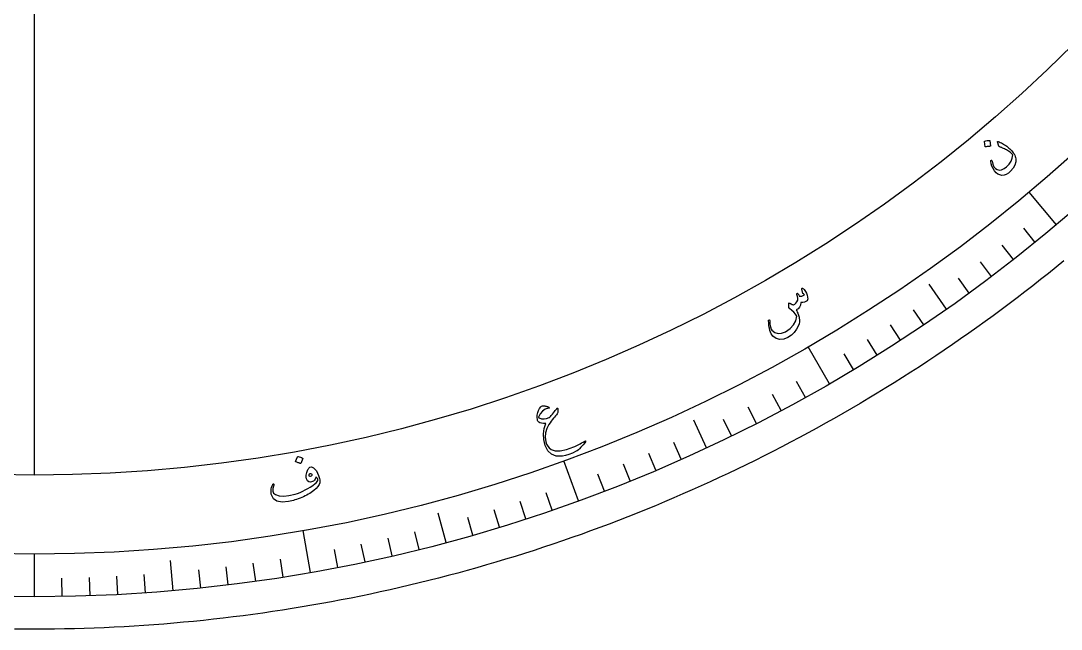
# Model space of a CAD drawing. Header units: millimetres. Extents: x -60 to 60, y -60 to 78.
# Drawn here: x -0.51 to 37.96, y -60 to -37.5 of the extents above; entities that cross this region are included whole.
import ezdxf

# ---------------------------------------------------------------- set-up
doc = ezdxf.new("R2010")
doc.units = ezdxf.units.MM
for name, color, linetype in [('CUT_OUTER', 1, 'Continuous'), ('ENGRAVE', 7, 'Continuous'), ('ENGRAVE_FINE', 8, 'Continuous'), ('TEXT', 5, 'Continuous')]:
    doc.layers.add(name, color=color, linetype=linetype)

msp = doc.modelspace()

# ---------------------------------------------------------------- linework, layer by layer
at = {"layer": 'CUT_OUTER'}
msp.add_lwpolyline([(38.0636, -46.3806), (37.7783, -46.6133), (37.4916, -46.8442), (37.2034, -47.0734), (36.9139, -47.3008), (36.623, -47.5264), (36.3307, -47.7502), (36.037, -47.9722), (35.742, -48.1925), (35.4456, -48.4109), (35.1479, -48.6274), (34.8488, -48.8422), (34.5485, -49.0551), (34.2468, -49.2662), (33.9439, -49.4754), (33.6397, -49.6827), (33.3342, -49.8882), (33.0275, -50.0918), (32.7195, -50.2935), (32.4103, -50.4933), (32.0999, -50.6912), (31.7882, -50.8872), (31.4754, -51.0813), (31.1614, -51.2735), (30.8462, -51.4637), (30.5298, -51.652), (30.2123, -51.8384), (29.8937, -52.0228), (29.5739, -52.2052), (29.253, -52.3857), (28.931, -52.5642), (28.608, -52.7407), (28.2838, -52.9153), (27.9586, -53.0878), (27.6323, -53.2584), (27.305, -53.4269), (26.9767, -53.5935), (26.6473, -53.758), (26.317, -53.9205), (25.9856, -54.0809), (25.6533, -54.2394), (25.32, -54.3957), (24.9858, -54.5501), (24.6506, -54.7024), (24.3145, -54.8526), (23.9775, -55.0007), (23.6395, -55.1468), (23.3007, -55.2908), (22.961, -55.4328), (22.6204, -55.5726), (22.279, -55.7104), (21.9368, -55.846), (21.5937, -55.9796), (21.2498, -56.111), (20.9051, -56.2403), (20.5596, -56.3676), (20.2134, -56.4926), (19.8664, -56.6156), (19.5186, -56.7364), (19.1701, -56.8551), (18.8209, -56.9717), (18.471, -57.0861), (18.1204, -57.1984), (17.7691, -57.3085), (17.4171, -57.4164), (17.0645, -57.5222), (16.7112, -57.6258), (16.3573, -57.7273), (16.0028, -57.8266), (15.6476, -57.9237), (15.2919, -58.0186), (14.9357, -58.1113), (14.5788, -58.2019), (14.2214, -58.2902), (13.8635, -58.3764), (13.505, -58.4604), (13.1461, -58.5421), (12.7866, -58.6217), (12.4267, -58.699), (12.0663, -58.7742), (11.7054, -58.8471), (11.3441, -58.9178), (10.9824, -58.9863), (10.6203, -59.0526), (10.2577, -59.1167), (9.8948, -59.1785), (9.5315, -59.2381), (9.1678, -59.2955), (8.8038, -59.3506), (8.4395, -59.4035), (8.0748, -59.4542), (7.7099, -59.5026), (7.3446, -59.5488), (6.9791, -59.5927), (6.6133, -59.6344), (6.2473, -59.6739), (5.881, -59.7111), (5.5145, -59.746), (5.1478, -59.7788), (4.7809, -59.8092), (4.4139, -59.8374), (4.0466, -59.8634), (3.6792, -59.8871), (3.3117, -59.9085), (2.9441, -59.9277), (2.5763, -59.9447), (2.2084, -59.9593), (1.8405, -59.9718), (1.4725, -59.9819), (1.1044, -59.9898), (0.7363, -59.9955), (0.3682, -59.9989), (0, -60), (-0.3682, -59.9989), (-0.7363, -59.9955)], dxfattribs=at)
at = {"layer": 'ENGRAVE'}
for points in [[(0, -54.3), (0, 54.3)], [(37.7959, -45.0434), (36.7835, -43.8369)], [(33.7263, -48.1661), (33.081, -47.2446)], [(29.4, -50.9223), (28.6125, -49.5583)], [(24.85, -53.2909), (24.3745, -52.2713)], [(20.1108, -55.2539), (19.5721, -53.7739)], [(15.2186, -56.7964), (14.9274, -55.7098)], [(10.2105, -57.9067), (9.937, -56.3556)], [(0, -58.8), (0, -57.225)], [(5.1248, -58.5762), (5.0267, -57.4555)]]:
    msp.add_lwpolyline(points, dxfattribs=at)
for radius in [58.8, 58.8, 57.225, 54.3, 54.3]:
    msp.add_circle((0, 0), radius, dxfattribs=at)
at = {"layer": 'ENGRAVE_FINE'}
for points in [[(37.004, -45.6962), (36.5792, -45.1716)], [(36.2009, -46.335), (35.7853, -45.8031)], [(35.3867, -46.9598), (34.9805, -46.4207)], [(34.5618, -47.5702), (34.165, -47.0241)], [(32.8805, -48.7474), (32.5031, -48.1878)], [(32.0248, -49.3138), (31.6571, -48.7477)], [(31.1593, -49.8652), (30.8016, -49.2928)], [(30.2842, -50.4014), (29.9366, -49.8228)], [(28.5068, -51.4276), (28.1796, -50.8373)], [(27.6049, -51.9173), (27.288, -51.3213)], [(26.6946, -52.3912), (26.3882, -51.7898)], [(25.7762, -52.8491), (25.4803, -52.2424)], [(23.9161, -53.7165), (23.6416, -53.0998)], [(22.975, -54.1257), (22.7112, -53.5043)], [(22.0269, -54.5184), (21.774, -53.8926)], [(21.072, -54.8945), (20.8301, -54.2644)], [(19.1434, -55.5965), (18.9236, -54.9583)], [(18.1702, -55.9221), (17.9616, -55.2802)], [(17.1915, -56.2307), (16.9941, -55.5852)], [(16.2075, -56.5222), (16.0214, -55.8733)], [(14.225, -57.0534), (14.0617, -56.3984)], [(12.2252, -57.5151), (12.0849, -56.8548)], [(13.2271, -57.293), (13.0753, -56.6353)], [(11.2196, -57.7197), (11.0908, -57.0571)], [(7.1659, -58.3617), (7.0837, -57.6917)], [(8.1834, -58.2278), (8.0894, -57.5593)], [(9.1983, -58.0761), (9.0928, -57.4094)], [(2.0521, -58.7642), (2.0285, -58.0896)], [(3.0774, -58.7194), (3.042, -58.0453)], [(4.1017, -58.6568), (4.0546, -57.9834)], [(6.1463, -58.4779), (6.0757, -57.8066)], [(1.0262, -58.791), (1.0144, -58.1161)]]:
    msp.add_lwpolyline(points, dxfattribs=at)
at = {"layer": 'TEXT'}
for points in [[(35.1264, -41.9715), (35.1267, -41.9677), (35.1285, -41.964), (35.1319, -41.9605), (35.1367, -41.9572), (35.1794, -41.9437), (35.2228, -41.9345), (35.2667, -41.9298), (35.3113, -41.9295), (35.3166, -41.9307), (35.3205, -41.933), (35.323, -41.9366), (35.3241, -41.9414), (35.3531, -42.1322), (35.3528, -42.1376), (35.3497, -42.1414), (35.3439, -42.1437), (35.3353, -42.1443), (35.3279, -42.1449), (35.3164, -42.146), (35.3009, -42.1477), (35.2813, -42.1499), (35.2575, -42.1529), (35.2292, -42.1568), (35.1964, -42.1616), (35.1592, -42.1672), (35.1538, -42.1675), (35.1501, -42.1664), (35.148, -42.1639), (35.1476, -42.16)], [(35.6384, -41.9651), (35.6758, -41.9813), (35.7138, -41.9992), (35.7525, -42.0185), (35.7919, -42.0395), (35.8319, -42.0624), (35.8725, -42.0876), (35.9137, -42.1152), (35.9554, -42.145), (35.9958, -42.1759), (36.034, -42.208), (36.0702, -42.2414), (36.1042, -42.276), (36.1362, -42.312), (36.1662, -42.3495), (36.1944, -42.3885), (36.2205, -42.4289), (36.245, -42.474), (36.2641, -42.5186), (36.2778, -42.5628), (36.2862, -42.6066), (36.2861, -42.7224), (36.2541, -42.8378), (36.1902, -42.9526), (36.0943, -43.0666), (36.0145, -43.1367), (35.9342, -43.1855), (35.8533, -43.2131), (35.7719, -43.2195), (35.6948, -43.2048), (35.6232, -43.1723), (35.557, -43.1218), (35.4963, -43.0535), (35.4443, -42.971), (35.4053, -42.8827), (35.3793, -42.7886), (35.3662, -42.6886), (35.3665, -42.6757), (35.3694, -42.6662), (35.3748, -42.6603), (35.3828, -42.6579), (35.3926, -42.6586), (35.4002, -42.6646), (35.4056, -42.6759), (35.4088, -42.6927), (35.4361, -42.8096), (35.4774, -42.9011), (35.5329, -42.9673), (35.6025, -43.008), (35.6803, -43.0223), (35.7632, -43.0099), (35.8511, -42.9705), (35.9439, -42.9042), (36.0406, -42.8055), (36.111, -42.6991), (36.1552, -42.5851), (36.1731, -42.4637), (36.1727, -42.4603), (36.171, -42.4562), (36.168, -42.4515), (36.1637, -42.446), (36.1261, -42.4067), (36.0763, -42.366), (36.0143, -42.3239), (35.9402, -42.2804), (35.9016, -42.2596), (35.8653, -42.2406), (35.8313, -42.2234), (35.7995, -42.208), (35.7699, -42.1946), (35.7426, -42.1834), (35.7175, -42.1744), (35.6946, -42.1676), (35.6832, -42.1636), (35.6743, -42.1585), (35.668, -42.1523), (35.6642, -42.145), (35.6097, -41.981), (35.6083, -41.9699), (35.6126, -41.9636), (35.6226, -41.962), (35.6384, -41.9651)], [(28.37, -47.429), (28.3683, -47.4189), (28.369, -47.4106), (28.372, -47.4041), (28.3773, -47.3993), (28.3856, -47.3956), (28.3939, -47.3945), (28.4021, -47.3959), (28.4102, -47.3998), (28.4347, -47.4168), (28.4595, -47.4411), (28.4846, -47.4728), (28.5101, -47.5118), (28.5452, -47.5796), (28.5702, -47.6489), (28.5852, -47.7199), (28.5899, -47.7925), (28.5882, -47.8117), (28.5836, -47.8285), (28.5764, -47.8428), (28.5664, -47.8546), (28.5225, -47.8847), (28.4687, -47.9058), (28.4048, -47.9181), (28.3309, -47.9213), (28.3219, -48.014), (28.2912, -48.0901), (28.239, -48.1495), (28.1652, -48.1922), (28.1859, -48.2331), (28.2046, -48.2731), (28.2214, -48.3122), (28.2362, -48.3504), (28.2492, -48.3879), (28.2605, -48.425), (28.2701, -48.4616), (28.278, -48.4979), (28.2872, -48.5662), (28.2857, -48.6351), (28.2737, -48.7044), (28.2511, -48.7743), (28.1824, -48.911), (28.0944, -49.0296), (27.9872, -49.1302), (27.8609, -49.2125), (27.7022, -49.2761), (27.5565, -49.2899), (27.4241, -49.2541), (27.305, -49.1689), (27.2744, -49.1313), (27.2459, -49.0827), (27.2193, -49.023), (27.1947, -48.9524), (27.1735, -48.8718), (27.158, -48.7843), (27.1481, -48.6899), (27.1439, -48.5886), (27.1444, -48.5819), (27.1463, -48.5761), (27.1497, -48.5714), (27.1546, -48.5677), (27.1602, -48.5652), (27.1656, -48.5641), (27.1708, -48.5643), (27.1759, -48.5658), (27.1807, -48.5694), (27.1843, -48.5741), (27.1866, -48.5798), (27.1875, -48.5866), (27.1956, -48.7201), (27.2111, -48.8248), (27.2341, -48.9009), (27.2648, -48.9481), (27.3734, -49.0295), (27.4933, -49.0657), (27.6245, -49.0565), (27.7668, -49.0018), (27.9435, -48.8859), (28.0719, -48.7513), (28.1521, -48.5983), (28.1838, -48.4273), (28.1397, -48.3523), (28.0812, -48.2801), (28.0082, -48.2106), (27.921, -48.1438), (27.9113, -48.1375), (27.9042, -48.131), (27.8997, -48.1242), (27.898, -48.117), (27.8959, -48.0903), (27.8941, -48.0651), (27.8926, -48.0414), (27.8913, -48.0194), (27.8905, -47.9991), (27.8902, -47.9809), (27.8905, -47.9646), (27.8913, -47.9504), (27.8926, -47.9439), (27.8957, -47.9397), (27.9005, -47.938), (27.907, -47.9388), (27.9108, -47.94), (27.9164, -47.9421), (27.9238, -47.945), (27.9329, -47.9488), (27.9435, -47.9536), (27.9554, -47.9595), (27.9686, -47.9666), (27.983, -47.9748), (28.0117, -47.9901), (28.0342, -48.0001), (28.0505, -48.005), (28.0607, -48.0047), (28.1117, -47.9804), (28.1554, -47.9436), (28.1918, -47.8944), (28.2208, -47.8328), (28.2254, -47.8005), (28.2215, -47.7543), (28.2091, -47.6943), (28.1881, -47.6205), (28.1861, -47.6134), (28.1861, -47.6065), (28.188, -47.5997), (28.1919, -47.593), (28.1961, -47.5877), (28.2009, -47.5839), (28.2063, -47.5816), (28.2123, -47.5809), (28.2263, -47.5884), (28.2419, -47.6087), (28.2593, -47.6419), (28.2783, -47.688), (28.3295, -47.6888), (28.3785, -47.6801), (28.4254, -47.662), (28.4701, -47.6343), (28.4614, -47.6211), (28.4531, -47.611), (28.4451, -47.6043), (28.4375, -47.6008), (28.4295, -47.598), (28.4234, -47.594), (28.4191, -47.589), (28.4167, -47.5829)], [(18.7242, -51.7766), (18.7527, -51.7564), (18.7872, -51.7445), (18.8279, -51.7406), (18.8747, -51.7449), (18.8995, -51.7498), (18.9228, -51.7554), (18.9444, -51.7617), (18.9645, -51.7687), (18.983, -51.7763), (18.9997, -51.7843), (19.0148, -51.7929), (19.0282, -51.8019), (19.0385, -51.8116), (19.0388, -51.8199), (19.0291, -51.8266), (19.0094, -51.8319), (18.8856, -51.8679), (18.7832, -51.935), (18.7018, -52.0335), (18.6415, -52.1633), (18.641, -52.1705), (18.6435, -52.177), (18.6488, -52.1827), (18.657, -52.1877), (18.7513, -52.217), (18.8449, -52.225), (18.9379, -52.2118), (19.0302, -52.1774), (19.0456, -52.168), (19.0642, -52.1523), (19.0859, -52.1302), (19.1107, -52.1018), (19.1546, -52.0464), (19.1932, -51.9975), (19.2267, -51.9551), (19.2551, -51.9191), (19.2784, -51.8897), (19.2966, -51.8667), (19.3097, -51.8503), (19.3178, -51.8403), (19.3308, -51.8301), (19.3403, -51.8314), (19.3464, -51.844), (19.3489, -51.8681), (19.3485, -51.9339), (19.3454, -51.9839), (19.3395, -52.0182), (19.331, -52.0367), (19.2966, -52.072), (19.2609, -52.1114), (19.224, -52.1549), (19.1857, -52.2024), (19.1461, -52.254), (19.1052, -52.3095), (19.0629, -52.3692), (19.0192, -52.4328), (18.9385, -52.5806), (18.8925, -52.736), (18.8812, -52.8993), (18.9051, -53.0705), (18.9344, -53.1578), (18.9771, -53.2335), (19.0333, -53.2975), (19.1029, -53.3497), (19.2487, -53.4007), (19.4376, -53.4029), (19.6693, -53.3558), (19.9434, -53.2589), (19.9845, -53.2406), (20.0284, -53.22), (20.0752, -53.1972), (20.1248, -53.172), (20.1771, -53.1445), (20.2318, -53.1146), (20.289, -53.0822), (20.3486, -53.0473), (20.3591, -53.042), (20.3675, -53.0395), (20.3737, -53.0399), (20.3778, -53.0431), (20.3755, -53.0675), (20.3464, -53.1143), (20.2906, -53.1836), (20.2077, -53.2751), (20.1561, -53.3275), (20.1094, -53.3696), (20.0676, -53.4014), (20.0309, -53.4229), (19.8886, -53.4881), (19.7562, -53.5389), (19.634, -53.5752), (19.5219, -53.5971), (19.2957, -53.5967), (19.1136, -53.5306), (18.9759, -53.3992), (18.8822, -53.2029), (18.8297, -52.9804), (18.8163, -52.7725), (18.8417, -52.5791), (18.9058, -52.4001), (18.8202, -52.3937), (18.7483, -52.3818), (18.69, -52.3644), (18.6454, -52.3415), (18.6316, -52.3307), (18.6202, -52.3176), (18.6112, -52.3023), (18.6045, -52.2847), (18.5945, -52.2345), (18.5892, -52.1854), (18.5886, -52.1376), (18.5927, -52.091), (18.6124, -51.993), (18.6409, -51.908), (18.6781, -51.8358), (18.7242, -51.7766)], [(9.7297, -53.6212), (9.7318, -53.618), (9.7352, -53.6158), (9.7398, -53.6144), (9.7456, -53.6139), (9.7893, -53.6233), (9.8313, -53.6368), (9.8717, -53.6545), (9.9104, -53.6762), (9.9145, -53.6799), (9.9167, -53.6839), (9.9171, -53.6882), (9.9156, -53.6929), (9.8469, -53.873), (9.844, -53.8776), (9.8394, -53.8794), (9.8333, -53.8784), (9.8256, -53.8747), (9.8189, -53.8715), (9.8084, -53.8668), (9.7941, -53.8606), (9.7761, -53.8529), (9.754, -53.8437), (9.7275, -53.8331), (9.6968, -53.821), (9.6618, -53.8075), (9.657, -53.805), (9.6543, -53.8022), (9.6538, -53.799), (9.6553, -53.7954)], [(10.1851, -54.0087), (10.2265, -53.9977), (10.2713, -54.0062), (10.3195, -54.0341), (10.3713, -54.0814), (10.4218, -54.1462), (10.4665, -54.2264), (10.5051, -54.3222), (10.5378, -54.4334), (10.5469, -54.4743), (10.5515, -54.513), (10.5516, -54.5496), (10.5471, -54.584), (10.5215, -54.6558), (10.4766, -54.7283), (10.4123, -54.8014), (10.3286, -54.875), (10.2802, -54.9109), (10.2297, -54.9456), (10.1772, -54.9792), (10.1226, -55.0115), (10.0658, -55.0426), (10.0066, -55.0726), (9.9452, -55.1015), (9.8814, -55.1291), (9.817, -55.1551), (9.7537, -55.1791), (9.6915, -55.201), (9.6305, -55.2208), (9.5705, -55.2385), (9.5113, -55.2538), (9.4529, -55.2669), (9.3954, -55.2778), (9.1517, -55.2987), (8.9647, -55.2653), (8.8349, -55.1779), (8.7622, -55.0371), (8.7552, -55.0028), (8.751, -54.9631), (8.7494, -54.9181), (8.7506, -54.8677), (8.7565, -54.8116), (8.7683, -54.7562), (8.7859, -54.7015), (8.8094, -54.6475), (8.8131, -54.6412), (8.8179, -54.6363), (8.8238, -54.6328), (8.8307, -54.6309), (8.8376, -54.6307), (8.8435, -54.6327), (8.8484, -54.6367), (8.8523, -54.6428), (8.8548, -54.6498), (8.8556, -54.6565), (8.8547, -54.663), (8.8522, -54.6692), (8.813, -54.7921), (8.8093, -54.8923), (8.8415, -54.9698), (8.9097, -55.0244), (9.0483, -55.0701), (9.215, -55.0829), (9.4097, -55.0623), (9.6321, -55.0082), (9.7282, -54.9767), (9.8235, -54.9402), (9.918, -54.8987), (10.0116, -54.8522), (10.1042, -54.8008), (10.1956, -54.7445), (10.2858, -54.6832), (10.3748, -54.617), (10.4212, -54.5771), (10.4543, -54.5373), (10.4742, -54.4975), (10.4808, -54.4577), (10.4685, -54.4336), (10.4523, -54.4124), (10.4324, -54.3941), (10.4086, -54.3788), (10.406, -54.3784), (10.4034, -54.3804), (10.4007, -54.3849), (10.3979, -54.3919), (10.3768, -54.447), (10.3496, -54.4905), (10.3164, -54.5224), (10.2771, -54.5428), (10.201, -54.5582), (10.1382, -54.5468), (10.0885, -54.5086), (10.0521, -54.4437), (10.0412, -54.3824), (10.0476, -54.304), (10.0713, -54.2082), (10.112, -54.0952), (10.1261, -54.0665), (10.143, -54.0425), (10.1627, -54.0232), (10.1851, -54.0087)], [(10.265, -54.3046), (10.271, -54.2936), (10.2715, -54.2836), (10.2663, -54.2746), (10.2557, -54.2667), (10.2154, -54.2503), (10.1826, -54.2507), (10.1574, -54.2678), (10.1397, -54.3017), (10.1383, -54.3114), (10.1391, -54.3195), (10.1422, -54.3261), (10.1474, -54.3312), (10.1805, -54.3445), (10.2112, -54.3446), (10.2394, -54.3313), (10.265, -54.3046)]]:
    msp.add_lwpolyline(points, close=True, dxfattribs=at)

doc.saveas('drawing.dxf')
